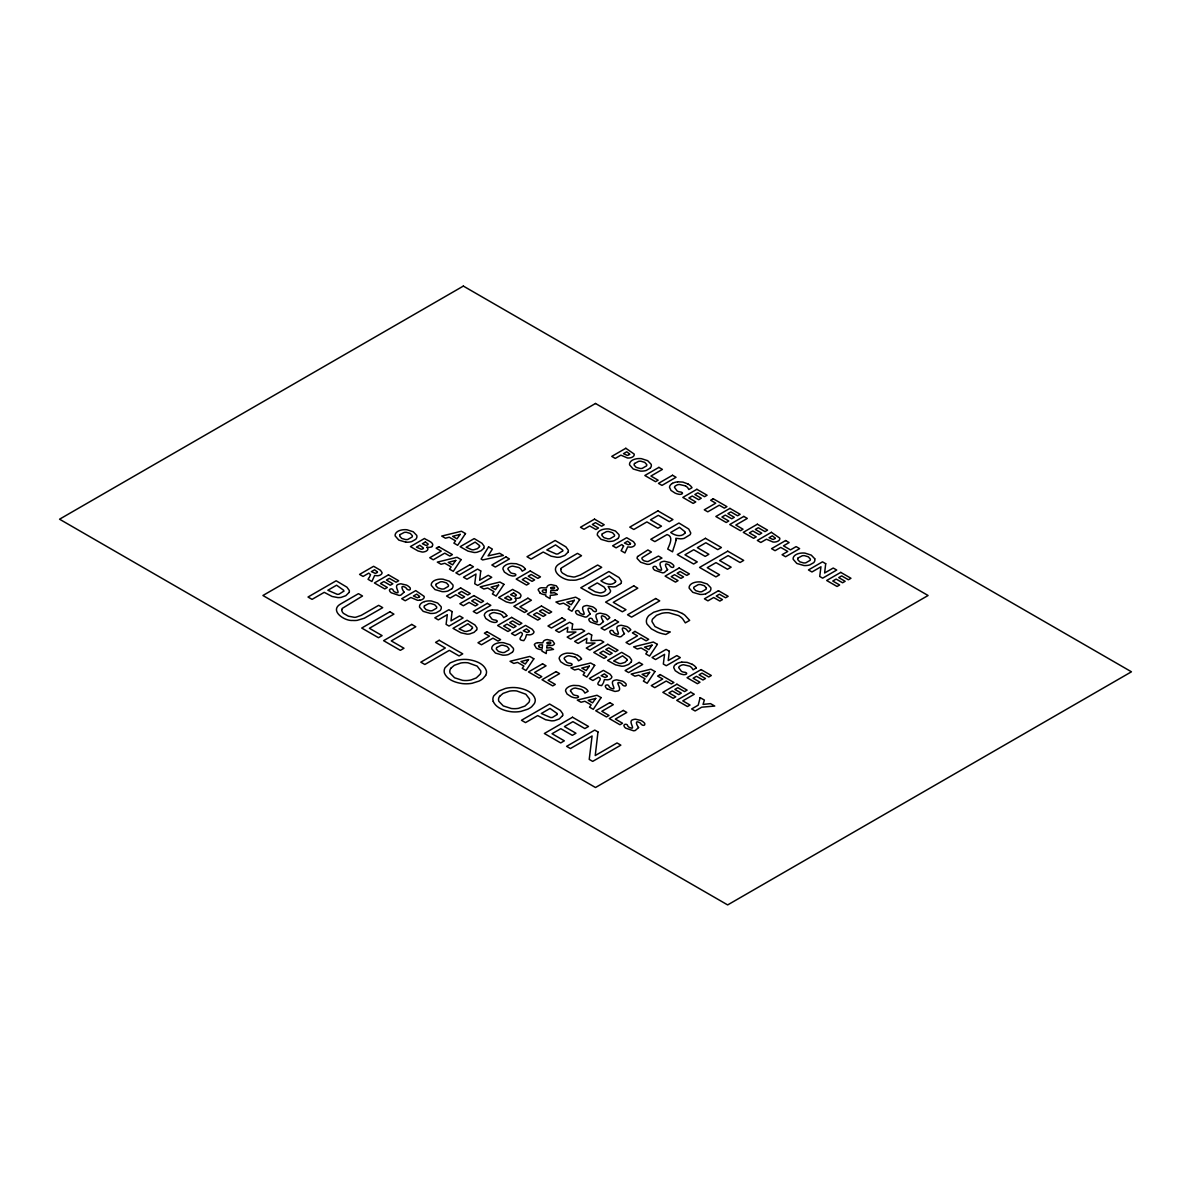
<?xml version="1.0" encoding="UTF-8"?>
<svg xmlns="http://www.w3.org/2000/svg" width="1191" height="1191" viewBox="0 0 1191 1191"><rect width="100%" height="100%" fill="white"/><g stroke="black" fill="none" stroke-linecap="round" stroke-linejoin="round"><path stroke-width="1.5" d="M542.233 647.904L542.5 644.867L539.895 644.852A2.025 1.161 0 0 0 539.285 645.06A2.427 1.399 0 0 0 539.463 647.13M525.529 637.929L526.526 634.624L529.385 634.877A4.645 2.68 0 0 0 531.469 634.461L531.781 634.327A5.732 3.305 0 0 0 532.749 633.791A5.464 3.156 0 0 0 533.97 631.706L532.332 629.354L525.544 625.409L511.475 633.523L514.988 635.547L520.69 632.257C526.66 634.535 514.155 639.716 523.802 640.639L524.918 638.882M603.405 682.89L604.403 679.585L607.261 679.838A4.645 2.68 0 0 0 609.345 679.406L609.658 679.287A5.747 3.32 0 0 0 610.626 678.751A5.479 3.156 0 0 0 611.846 676.667L610.209 674.314L603.42 670.369L589.351 678.483L592.865 680.508L598.567 677.217C604.522 679.495 592.016 684.676 601.678 685.599L602.795 683.842M369.493 577.069L370.535 574.672L368.778 573.124L363.076 576.429L359.563 574.404L373.617 566.291L380.42 570.236L382.058 572.573A5.464 3.156 0 0 1 380.852 574.672A5.732 3.305 0 0 1 379.869 575.208L379.557 575.327A4.645 2.68 0 0 1 377.473 575.744L374.614 575.491L371.89 581.521L368.034 579.288L369.21 577.471M431.976 546.535C435.757 542.605 425.768 539.955 424.472 538.481L410.419 546.595L418.026 550.942L422.135 552.029A5.032 2.903 0 0 0 423.847 551.909L425.261 551.537A6.402 3.692 0 0 0 426.348 551.031L427.152 550.45A4.868 2.814 0 0 0 427.867 548.813L426.974 547.22M520.184 597.45C523.966 593.52 513.976 590.885 512.681 589.396L498.627 597.525L506.22 601.872L510.344 602.944A5.032 2.903 0 0 0 512.056 602.84L513.47 602.452A6.402 3.692 0 0 0 514.557 601.946L515.346 601.381A4.853 2.799 0 0 0 516.06 599.743L515.167 598.15M676.652 663.655L674.94 664.98A9.602 5.553 0 0 0 673.749 667.689L675.237 670.712L679.212 673.317A13.994 8.084 0 0 0 681.639 674.225C686.195 675.907 689.678 672.468 683.143 672.037A10.362 5.985 0 0 1 681.371 671.277L678.676 667.6A5.583 3.216 0 0 1 679.51 666.275L681.326 665.233A5.464 3.156 0 0 1 683.589 664.757L689.678 666.171A12.223 7.057 0 0 1 692.15 668.315L693.088 669.804L696.214 667.987M525.38 569.358L522.239 571.174L521.33 569.67A12.238 7.057 0 0 0 518.859 567.526L512.755 566.127A5.464 3.156 0 0 0 510.477 566.603L508.676 567.645A5.583 3.216 0 0 0 507.828 568.956L510.537 572.633A10.347 5.97 0 0 0 512.309 573.392C518.844 573.839 515.361 577.263 510.805 575.581A13.994 8.084 0 0 1 508.363 574.687L504.389 572.082L502.915 569.06A9.602 5.538 0 0 1 504.091 566.35L505.818 565.025A9.662 5.568 0 0 1 511.013 563.462L516.254 563.73L521.524 565.71A14.322 8.263 0 0 1 525.484 569.343M506.785 615.792L503.644 617.593L502.721 616.104A12.223 7.057 0 0 0 500.265 613.961L494.161 612.561A5.464 3.156 0 0 0 491.883 613.037L490.082 614.08A5.583 3.216 0 0 0 489.233 615.39L491.928 619.067A10.347 5.97 0 0 0 493.699 619.826C500.235 620.273 496.766 623.697 492.211 622.015A13.994 8.084 0 0 1 489.769 621.121L485.794 618.501L484.32 615.479A9.602 5.553 0 0 1 485.496 612.769L487.223 611.445A9.602 5.553 0 0 1 492.3 609.971M424.577 601.589L423.773 601.872A9.26 5.345 0 0 0 421.718 602.944A9.975 5.761 0 0 0 419.574 607.202L423.207 611.355L430.338 613.425A10.123 5.851 0 0 0 436.144 612.814L440.089 610.551A10.228 5.91 0 0 0 441.102 606.636L437.633 603.018L431.365 601.008A10.213 5.895 0 0 0 424.577 601.589M705.757 593.803L709.702 591.54A10.228 5.91 0 0 0 710.729 587.625L707.246 584.007L700.978 581.997A10.213 5.895 0 0 0 694.189 582.578L693.385 582.861A9.26 5.345 0 0 0 691.331 583.932A9.975 5.761 0 0 0 689.187 588.19L692.82 592.344L699.951 594.413A10.123 5.851 0 0 0 705.757 593.803M537.692 642.664L542.724 642.902L543.438 641.309A5.27 3.052 0 0 1 544.555 640.371L545.404 639.969A4.66 2.695 0 0 1 547.339 639.582L552.49 640.758L554.485 643.542A4.228 2.442 0 0 1 553.845 644.584A4.57 2.635 0 0 1 553.22 645.031A4.228 2.442 0 0 1 552.118 645.462L546.997 645.596L546.714 647.978A13.533 7.816 0 0 0 550.51 647.621L553.532 649.378L550.212 649.973A13.503 7.801 0 0 1 546.505 650.182L546.237 653.591L541.965 651.12L542.054 649.884A11.627 6.714 0 0 1 536.307 648.112L534.312 644.718A4.704 2.724 0 0 1 535.221 643.616A5.121 2.963 0 0 1 536.233 643.066A4.704 2.724 0 0 1 537.632 642.693M677.634 481.804L682.875 482.087L688.145 484.052M492.419 609.896L497.644 610.164L502.915 612.144M681.862 662.107L687.088 662.375L692.358 664.34M405.952 542.188L398.821 540.104L395.174 535.95A9.975 5.761 0 0 1 397.332 531.692A9.26 5.345 0 0 1 399.387 530.62L400.191 530.352A10.213 5.895 0 0 1 406.98 529.772L413.247 531.781L416.731 535.399A10.243 5.91 0 0 1 415.719 539.315L411.758 541.563A10.138 5.851 0 0 1 405.952 542.188M539.404 647.175L539.553 647.234A6.119 3.528 0 0 0 542.233 647.874M682.309 613.469L676.92 611.087L669.044 609.584A19.741 11.404 0 0 0 661.035 609.971L653.665 612.263L649.021 615.434A20.604 11.895 0 0 0 646.624 619.439L646.415 620.556A19.562 11.3 0 0 0 647.026 624.069L651.358 628.848L657.224 632.019A27.691 15.989 0 0 0 662.702 633.806L665.843 634.461L670.265 631.915A29.299 16.912 0 0 1 662.985 630.456L655.02 626.555L651.998 621.598A13.726 7.92 0 0 1 652.549 619.112L656.554 615.33L661.705 613.335A14.53 8.382 0 0 1 668.94 612.784L678.557 615.583A23.15 13.369 0 0 1 682.622 618.754L685.331 622.878L689.663 620.377L684.855 615.181A25.636 14.798 0 0 0 682.309 613.469M577.784 655.363L572.514 653.383L567.273 653.115A9.647 5.568 0 0 0 562.078 654.663A10.079 5.821 0 0 0 560.351 655.988A9.617 5.553 0 0 0 559.175 658.697L560.648 661.72L564.623 664.34A13.994 8.084 0 0 0 567.065 665.233C571.62 666.915 575.104 663.491 568.569 663.045A10.362 5.985 0 0 1 566.797 662.285L564.087 658.608A5.583 3.216 0 0 1 564.936 657.298L566.737 656.256A5.464 3.156 0 0 1 569.015 655.779L575.104 657.194M685.465 485.883L679.376 484.469A5.464 3.156 0 0 0 677.098 484.945L675.297 485.988A5.583 3.216 0 0 0 674.448 487.313L677.143 490.975A10.362 5.985 0 0 0 678.915 491.749C685.45 492.181 681.981 495.605 677.426 493.937A13.964 8.054 0 0 1 674.984 493.029L671.009 490.424L669.536 487.402A9.617 5.553 0 0 1 670.712 484.692A10.079 5.821 0 0 1 672.439 483.367M540.148 593.118L538.124 589.753A4.719 2.724 0 0 1 539.032 588.652A5.136 2.963 0 0 1 540.029 588.101A4.719 2.724 0 0 1 541.443 587.729L546.535 587.937L547.25 586.344A5.255 3.037 0 0 1 548.366 585.391L549.215 585.004A4.66 2.695 0 0 1 551.15 584.602L556.301 585.793L558.281 588.577A4.228 2.442 0 0 1 557.656 589.605A4.556 2.635 0 0 1 557.031 590.066M607.112 688.83L614.884 691.435A5.196 2.992 0 0 0 616.67 691.152C624.739 690.75 612.755 679.838 620.794 683.158A8.858 5.121 0 0 1 621.836 683.887C622.819 686.254 626.972 687.177 626.153 684.096A15.587 8.992 0 0 0 622.476 681.148L616.849 679.867A4.913 2.844 0 0 0 614.63 680.284C608.035 681.475 618.978 691.763 610.655 688.026A8.456 4.883 0 0 1 609.301 686.894C608.943 683.515 603.569 684.855 605.757 687.46A11.702 6.759 0 0 0 607.112 688.83M493.238 701.454C496.26 708.183 504.299 710.744 511.058 711.727A19.607 11.314 0 0 0 520.839 711.414L527.687 709.24A21.632 12.491 0 0 0 531.767 706.65L534.342 703.583A19.428 11.21 0 0 0 535.146 699.087C532.898 691.629 524.114 688.785 517.162 687.758A19.785 11.419 0 0 0 505.535 688.413L498.91 691.003L493.803 695.827A19.8 11.434 0 0 0 493.238 701.454M814.733 558.743L811.25 555.125L804.982 553.115A10.213 5.895 0 0 0 798.193 553.696L797.389 553.979A9.26 5.345 0 0 0 795.335 555.051A9.975 5.761 0 0 0 793.191 559.308L796.824 563.462L803.955 565.531A10.138 5.851 0 0 0 809.761 564.921L813.706 562.658A10.228 5.91 0 0 0 814.733 558.743M706.323 587.907L704.328 585.704L700.487 584.543A5.36 3.097 0 0 0 698.209 584.662L693.936 587.118A5.345 3.082 0 0 0 693.743 588.443L695.752 590.647L699.564 591.808A5.36 3.097 0 0 0 701.841 591.689L706.114 589.217A5.36 3.097 0 0 0 706.323 587.907M502.855 612.189A14.322 8.263 0 0 1 506.89 615.777M520.288 597.51A4.541 2.62 0 0 1 515.212 598.09M557.075 590.036A4.228 2.442 0 0 1 555.929 590.498L550.808 590.632L550.51 593.014A13.518 7.801 0 0 0 554.321 592.656L557.343 594.413L554.023 595.009A13.429 7.756 0 0 1 550.302 595.217L550.034 598.626L545.776 596.155L545.85 594.919A11.597 6.699 0 0 1 540.119 593.133M685.48 485.883A12.223 7.057 0 0 1 687.922 488.027L688.86 489.516L692.001 487.715A14.322 8.263 0 0 0 688.07 484.097M672.349 483.427A9.617 5.553 0 0 1 677.515 481.893M419.813 600.204A5.776 3.335 0 0 1 417.431 600.264L410.865 597.495L405.223 600.755L401.709 598.731L415.763 590.617L424.115 596.363A5.776 3.335 0 0 1 423.192 598.865A5.672 3.275 0 0 1 422.135 599.535A6.059 3.499 0 0 1 419.708 600.249M432.065 546.58A4.541 2.62 0 0 1 427.003 547.175M575.134 657.179A12.223 7.057 0 0 1 577.575 659.323L578.513 660.826L581.64 659.01A14.307 8.263 0 0 0 577.724 655.407M692.299 664.384A14.292 8.248 0 0 1 696.318 667.972M676.562 663.729A9.602 5.553 0 0 1 681.743 662.181M623.578 546.103L621.092 550.718L624.947 552.937L627.672 546.922L630.53 547.175A4.615 2.665 0 0 0 632.287 546.863L632.927 546.624A5.761 3.335 0 0 0 633.523 546.327A5.464 3.156 0 0 0 635.116 544.004L633.463 541.652L626.689 537.707L612.621 545.82L616.119 547.845L621.836 544.555L623.578 546.103M676.131 540.133L674.151 546.743A70.403 40.643 0 0 0 673.51 548.5L672.543 551.835L667.719 549.051C669.297 544.987 674.106 536.56 667.064 534.565L654.842 541.622L650.792 539.285L678.944 523.028L688.711 529.012L690.72 532.883A9.617 5.553 0 0 1 690.051 534.744L684.125 538.362A9.379 5.419 0 0 1 680.478 538.838L675.818 538.287L676.131 540.133M341.817 609.643L341.817 610.268A11.24 6.491 0 0 0 343.544 613.425L348.397 616.179L354.352 617.31A7.072 4.079 0 0 0 355.93 617.206L361.29 615.33L378.664 605.326L382.713 607.663L364.312 618.218L357.226 620.347A13.086 7.548 0 0 1 352.67 620.451C344.378 621.27 328.716 610.417 340.983 603.777L358.476 593.669L362.526 596.006L342.264 608.393A6.521 3.767 0 0 0 341.906 609.137L341.817 609.643M560.797 569.343L560.812 569.968A11.27 6.506 0 0 0 562.524 573.124L567.378 575.878L573.347 577.01A7.072 4.079 0 0 0 574.925 576.906L580.285 575.03L597.659 565.025L601.708 567.348L583.307 577.918L576.221 580.047A13.086 7.548 0 0 1 571.665 580.151C563.373 580.97 547.696 570.117 559.964 563.477L577.471 553.368L581.521 555.706L561.244 568.092A6.536 3.767 0 0 0 560.901 568.836L560.797 569.343M605.683 589.53L605.653 589.902A5.106 2.948 0 0 1 605.147 590.944L604.447 591.555A6.893 3.975 0 0 1 603.137 592.269L601.589 592.731A5.285 3.052 0 0 1 599.743 592.88L595.232 591.808L588.428 588.012L597.272 582.905L604.105 587.074L605.683 589.53M546.312 589.902L546.044 592.924A6.119 3.528 0 0 1 543.349 592.284L543.215 592.21A2.427 1.399 0 0 1 543.051 590.066A2.01 1.161 0 0 1 543.706 589.887L546.312 589.902M597.971 731.944L595.247 755.541L617.042 742.946L620.853 745.149L592.686 761.391L589.232 759.396L592.076 736.008L570.4 748.529L566.603 746.34L594.756 730.083L597.971 731.944M452.089 611.593L451.002 620.883L459.592 615.926L463.091 617.935L449.037 626.064L446.089 624.352L447.325 614.675L438.318 619.871L434.819 617.846L448.873 609.732L452.089 611.593M480.747 570.965L479.645 580.255L488.25 575.298L491.749 577.322L477.695 585.436L474.747 583.739L475.983 574.047L466.976 579.243L463.478 577.218L477.531 569.104L480.747 570.965M669.327 651.254L668.225 660.558L676.83 655.586L680.329 657.611L666.275 665.724L663.327 664.027L664.563 654.335L655.556 659.546L652.058 657.521L666.111 649.393L669.327 651.254M825.705 563.7L824.619 572.99L833.224 568.033L836.722 570.042L822.653 578.171L819.721 576.459L820.956 566.782L811.949 571.978L808.436 569.953L822.505 561.839L825.705 563.7M572.648 624.024L571.948 629.637L581.67 629.235L584.721 630.992L570.668 639.105L567.154 637.081L575.938 632.019L567.199 632.064L567.824 627.329L559.041 632.391L555.542 630.381L569.596 622.268L572.648 624.024M591.719 635.041L591.034 640.654L600.755 640.252L603.807 642.009L589.753 650.122L586.24 648.098L595.024 643.036L586.285 643.08L586.895 638.346L578.126 643.408L574.613 641.383L588.667 633.27L591.719 635.041M570.474 690.884L573.184 694.561A10.362 5.985 0 0 0 574.955 695.321C580.955 695.663 578.766 698.968 573.898 697.628A14.128 8.158 0 0 1 571.01 696.601L567.05 693.996L565.561 690.974A9.602 5.553 0 0 1 566.737 688.264L568.464 686.939A9.647 5.568 0 0 1 573.66 685.391L578.9 685.659L584.171 687.624A14.277 8.248 0 0 1 588.131 691.256L584.9 693.088L583.977 691.599A12.252 7.072 0 0 0 581.506 689.455L575.402 688.041A5.464 3.156 0 0 0 573.124 688.517L571.323 689.559A5.568 3.216 0 0 0 570.474 690.884M404.106 592.195L400.816 595.113A5.196 2.992 0 0 1 399.03 595.396L391.258 592.776A11.716 6.774 0 0 1 389.889 591.421C387.715 588.816 393.09 587.461 393.447 590.84A8.486 4.898 0 0 0 394.802 591.972C403.109 595.723 392.181 585.436 398.777 584.245A4.913 2.844 0 0 1 400.995 583.828L406.593 585.123A15.557 8.977 0 0 1 410.285 588.071C411.148 591.123 406.95 590.23 405.982 587.848A8.843 5.106 0 0 0 404.94 587.118C399.997 584.528 402.275 589.768 404.106 592.195M638.584 727.567L635.294 730.485A5.196 2.992 0 0 1 633.508 730.768L625.737 728.163A11.731 6.774 0 0 1 624.367 726.793C622.178 724.188 627.568 722.848 627.925 726.227A8.471 4.898 0 0 0 629.28 727.359C637.587 731.095 626.66 720.808 633.255 719.617A4.913 2.844 0 0 1 635.473 719.2L641.071 720.495A15.543 8.977 0 0 1 644.763 723.443C645.626 726.495 641.428 725.602 640.46 723.22A8.843 5.106 0 0 0 639.418 722.505C634.416 719.87 636.753 725.14 638.584 727.567M667.6 569.64L664.31 572.558A5.196 2.992 0 0 1 662.524 572.841L654.752 570.236A11.716 6.759 0 0 1 653.383 568.866C651.194 566.261 656.569 564.921 656.941 568.301A8.471 4.898 0 0 0 658.295 569.432C666.603 573.169 655.66 562.881 662.27 561.705A4.928 2.844 0 0 1 664.474 561.274L670.071 562.569A15.587 8.992 0 0 1 673.764 565.517C674.642 568.569 670.444 567.675 669.476 565.293A8.843 5.106 0 0 0 668.434 564.579C663.476 561.973 665.769 567.214 667.6 569.64M590.185 613.886L586.895 616.804A5.196 2.992 0 0 1 585.109 617.087L577.337 614.467A11.687 6.744 0 0 1 575.982 613.097C573.809 610.507 579.168 609.152 579.526 612.531A8.471 4.883 0 0 0 580.895 613.663C589.203 617.414 578.26 607.112 584.855 605.936A4.913 2.844 0 0 1 587.074 605.504L592.671 606.815A15.587 9.007 0 0 1 596.363 609.747C597.242 612.799 593.029 611.921 592.061 609.539A8.858 5.121 0 0 0 591.019 608.809C586.017 606.189 588.369 611.445 590.185 613.886M603.465 621.553L600.19 624.471A5.196 2.992 0 0 1 598.388 624.754L590.632 622.134A11.687 6.744 0 0 1 589.262 620.764C587.089 618.174 592.448 616.834 592.82 620.198A8.471 4.898 0 0 0 594.175 621.33C602.482 625.081 591.54 614.794 598.15 613.603A4.913 2.844 0 0 1 600.368 613.186L605.951 614.482A16.064 9.275 0 0 1 609.837 617.667L607.499 619.782L605.356 617.206A8.828 5.106 0 0 0 604.313 616.476C599.326 613.886 601.634 619.097 603.465 621.553M624.456 633.657L621.166 636.59A5.196 2.992 0 0 1 619.365 636.872L611.608 634.252A11.687 6.744 0 0 1 610.239 632.883C608.065 630.277 613.425 628.937 613.797 632.317A8.486 4.898 0 0 0 615.151 633.448C623.459 637.185 612.516 626.898 619.126 625.722A4.913 2.844 0 0 1 621.345 625.29L626.942 626.585A16.064 9.275 0 0 1 630.813 629.786L628.491 631.885L626.332 629.324A8.828 5.106 0 0 0 625.29 628.595C620.288 625.96 622.625 631.23 624.456 633.657M700.144 697.643L698.209 705.161L691.643 708.958L695.142 710.982L701.722 707.186L714.749 706.055L710.521 703.628L703.032 704.402L704.387 700.085L700.144 697.643M479.541 546.55L477.531 548.634L473.556 549.81A5.121 2.963 0 0 1 471.74 549.721L466.217 547.25L475.12 542.099L479.511 545.538A5.047 2.918 0 0 1 479.541 546.55M472.425 628.193L470.415 630.277L466.44 631.453A5.121 2.963 0 0 1 464.624 631.364L459.101 628.893L468.003 623.742L472.395 627.181A5.047 2.918 0 0 1 472.425 628.193M627.002 660.276L624.992 662.36L621.032 663.536A5.121 2.963 0 0 1 619.216 663.447L613.678 660.975L622.58 655.824L626.987 659.263A5.047 2.918 0 0 1 627.002 660.276M343.663 591.257L339.003 594.19A5.285 3.052 0 0 1 337.202 594.309L327.867 590.245L336.577 585.213L343.633 590.23A5.047 2.918 0 0 1 343.663 591.257M562.658 550.957L557.998 553.889A5.27 3.037 0 0 1 556.197 554.009L546.848 549.944L555.557 544.912L562.628 549.929A5.047 2.918 0 0 1 562.658 550.957M557.12 714.496L552.475 717.429A5.285 3.052 0 0 1 550.674 717.548L541.324 713.483L550.034 708.451L557.09 713.469A5.047 2.918 0 0 1 557.12 714.496M551.105 587.625L551.061 587.744A6.729 3.886 0 0 0 550.957 588.786L553.234 588.875A1.95 1.131 0 0 0 553.979 588.637L554.113 588.577A1.653 0.953 0 0 0 554.351 587.401L554.247 587.312A2.531 1.459 0 0 0 553.696 586.999L551.105 587.625M547.294 642.589L547.25 642.708A6.67 3.856 0 0 0 547.145 643.75L549.438 643.84A1.95 1.131 0 0 0 550.182 643.616L550.316 643.542A1.667 0.953 0 0 0 550.54 642.381L550.316 642.202A2.531 1.459 0 0 0 549.9 641.964L547.294 642.589M349.127 592.389L345.822 595.694L341.147 597.376A9.528 5.508 0 0 1 337.916 597.599L332.095 596.468L324.235 592.344L312.057 599.371L308.007 597.033L336.16 580.776L346.938 587.193L349.305 590.498A9.766 5.642 0 0 1 349.127 592.389M568.122 552.088L564.817 555.393L560.142 557.075A9.528 5.508 0 0 1 556.912 557.299L551.091 556.167L543.23 552.029L531.037 559.07L527.003 556.733L555.155 540.476L565.933 546.892L568.301 550.197A9.766 5.642 0 0 1 568.122 552.088M562.584 715.627L559.279 718.947L554.604 720.615A9.543 5.508 0 0 1 551.388 720.838L545.552 719.721L537.692 715.583L525.514 722.609L521.464 720.272L549.617 704.015L560.395 710.432L562.762 713.751A9.766 5.642 0 0 1 562.584 715.627M637.617 556.51L637.349 557.001A7.086 4.094 0 0 0 637.14 558.475L640.698 562.241L647.041 564.311A6.938 4.005 0 0 0 649.616 564.221L661.973 558.088L658.459 556.063L648.246 561.423A3.99 2.308 0 0 1 646.862 561.497L644.316 560.901A7.072 4.079 0 0 1 643.229 560.306L641.994 558.847A4.064 2.352 0 0 1 642.232 557.582L651.403 551.984L647.904 549.959L637.617 556.51M685.048 532.972C681.505 537.558 674.582 535.503 670.697 532.466L679.525 527.36L685.212 531.96A4.719 2.724 0 0 1 685.048 532.972M488.563 546.892L481.119 559.041L482.653 559.934L503.391 555.453L499.61 553.279L488.072 555.869L492.374 549.096L488.563 546.892M450.913 668.211L450.406 669.014A14.456 8.352 0 0 0 450.124 673.168L454.56 677.783L462.584 680.374A14.471 8.352 0 0 0 471.174 679.912L476.281 677.932L480.226 674.166A14.337 8.277 0 0 0 480.747 670.846L477.144 666.097L468.048 662.821A14.381 8.307 0 0 0 460.857 662.985L454.352 665.278L450.913 668.211M499.639 696.348L499.133 697.152A14.456 8.352 0 0 0 498.835 701.305L503.287 705.921L511.311 708.496A14.441 8.337 0 0 0 518.502 708.332L524.993 706.055L528.953 702.303A14.322 8.277 0 0 0 529.474 698.983L525.856 694.234L516.76 690.959A14.381 8.307 0 0 0 509.584 691.122L503.078 693.4L499.639 696.348M485.63 675.446L483.04 678.528A21.617 12.476 0 0 1 478.961 681.118L472.112 683.277A19.607 11.314 0 0 1 462.346 683.604C455.572 682.622 447.533 680.061 444.526 673.332A19.8 11.434 0 0 1 445.077 667.704L450.183 662.866L456.808 660.29A19.785 11.419 0 0 1 468.435 659.62C475.403 660.663 484.171 663.491 486.419 670.965A19.428 11.21 0 0 1 485.63 675.446M400.146 534.565L399.938 534.893A5.345 3.082 0 0 0 399.729 536.203L401.739 538.421L405.565 539.568A5.36 3.097 0 0 0 407.843 539.449L412.116 536.992A5.36 3.097 0 0 0 412.309 535.667L410.314 533.464L406.488 532.303A5.345 3.082 0 0 0 404.211 532.422L400.146 534.565M436.293 584.022L436.085 584.349A5.36 3.097 0 0 0 435.876 585.659L437.901 587.878L441.712 589.024A5.36 3.097 0 0 0 443.99 588.905L448.263 586.434A5.36 3.097 0 0 0 448.471 585.123L446.476 582.92L442.635 581.759A5.36 3.097 0 0 0 440.357 581.878L436.293 584.022M424.517 605.817L424.324 606.13A5.36 3.097 0 0 0 424.115 607.455L426.125 609.658L429.951 610.819A5.36 3.097 0 0 0 432.229 610.7L436.487 608.229A5.36 3.097 0 0 0 436.695 606.919L434.7 604.715L430.859 603.554A5.345 3.082 0 0 0 428.596 603.673L424.517 605.817M496.781 647.532L496.573 647.844A5.36 3.097 0 0 0 496.379 649.169L498.389 651.388L502.2 652.534A5.36 3.097 0 0 0 504.478 652.415L508.751 649.944A5.36 3.097 0 0 0 508.959 648.633L506.964 646.43L503.123 645.269A5.345 3.082 0 0 0 500.845 645.388L496.781 647.532M634.565 463.478L634.356 463.805A5.36 3.097 0 0 0 634.148 465.115L636.158 467.334L639.984 468.48A5.36 3.097 0 0 0 642.262 468.361L646.534 465.889A5.36 3.097 0 0 0 646.743 464.579L644.748 462.376L640.907 461.215A5.36 3.097 0 0 0 638.629 461.334L634.565 463.478M602.348 533.806L602.14 534.119A5.345 3.082 0 0 0 601.931 535.444L603.956 537.647L607.767 538.808A5.36 3.097 0 0 0 610.045 538.689L614.318 536.218A5.36 3.097 0 0 0 614.526 534.908L612.531 532.705L608.69 531.543A5.36 3.097 0 0 0 606.413 531.662L602.348 533.806M798.149 557.924L797.94 558.237A5.36 3.097 0 0 0 797.732 559.562L799.742 561.78L803.568 562.926A5.36 3.097 0 0 0 805.845 562.807L810.118 560.336A5.36 3.097 0 0 0 810.327 559.026L808.332 556.822L804.491 555.661A5.36 3.097 0 0 0 802.213 555.78L798.149 557.924M483.695 548.366L481.119 550.733L476.936 552.267A8.263 4.779 0 0 1 474.122 552.49L468.033 551.12L460.128 546.714L474.182 538.6L482.057 543.304L484.067 546.163A8.933 5.151 0 0 1 483.695 548.366M476.564 629.994L474.003 632.376L469.82 633.91A8.263 4.764 0 0 1 467.006 634.133L460.917 632.763L453.012 628.357L467.066 620.243L474.941 624.947L476.936 627.806A8.918 5.151 0 0 1 476.564 629.994M631.156 662.092L628.58 664.459L624.412 665.992A8.263 4.779 0 0 1 621.583 666.216L615.509 664.846L607.604 660.439L621.657 652.326L629.533 657.03L631.528 659.888A8.918 5.151 0 0 1 631.156 662.092M461.111 559.621L453.295 571.338L449.513 569.164L451.151 566.886L444.853 563.269L441.027 564.266L437.32 562.122L457.046 557.284L461.111 559.621M503.972 584.379L496.156 596.096L492.389 593.922L494.012 591.644L487.729 588.012L483.888 589.009L480.181 586.865L499.907 582.027L503.972 584.379M533.836 658.787L526.02 670.503L522.254 668.33L523.891 666.052L517.594 662.419L513.768 663.432L510.046 661.288L529.772 656.435L533.836 658.787M579.719 599.52L571.903 611.236L568.122 609.063L569.76 606.785L563.477 603.167L559.636 604.165L555.929 602.021L575.655 597.182L579.719 599.52M601.083 697.613L593.282 709.33L589.5 707.156L591.138 704.878L584.841 701.246L581.014 702.243L577.293 700.1L597.019 695.261L601.083 697.613M657.372 644.361L649.571 656.077L645.79 653.904L647.428 651.626L641.145 648.008L637.304 649.006L633.597 646.862L653.323 642.009L657.372 644.361M654.961 671.545L647.16 683.277L643.378 681.088L645.016 678.825L638.733 675.193L634.892 676.19L631.185 674.046L650.896 669.208L654.961 671.545M465.502 533.583L457.686 545.299L453.905 543.126L455.543 540.848L449.26 537.215L445.419 538.213L441.712 536.069L461.438 531.231L465.502 533.583M594.711 665.337L586.895 677.054L583.114 674.88L584.751 672.617L578.454 668.985L574.628 669.982L570.906 667.838L590.647 663L594.711 665.337M615.479 581.908C611.608 586.359 604.864 583.724 600.904 580.806L609.316 575.953L615.717 581A4.451 2.576 0 0 1 615.479 581.908M574.375 600.309L571.174 604.775L566.856 602.289L574.375 600.309M460.158 534.372L456.957 538.838L452.64 536.337L460.158 534.372M455.766 560.425L452.565 564.876L448.248 562.39L455.766 560.425M498.627 585.168L495.441 589.634L491.109 587.133L498.627 585.168M528.506 659.576L525.305 664.042L520.973 661.541L528.506 659.576M589.366 666.141L586.166 670.593L581.833 668.106L589.366 666.141M595.753 698.402L592.552 702.869L588.22 700.368L595.753 698.402M652.043 645.15L648.842 649.616L644.51 647.115L652.043 645.15M649.631 672.349L646.43 676.801L642.098 674.314L649.631 672.349M419.5 596.751L417.862 597.644A1.682 0.968 0 0 1 417.192 597.688L413.441 596.006L416.701 594.13L419.604 596.349A1.578 0.908 0 0 1 419.5 596.751M775.118 538.466L773.465 539.359A1.682 0.968 0 0 1 772.795 539.389L769.058 537.722L772.304 535.831L775.222 538.064A1.578 0.908 0 0 1 775.118 538.466M629.548 454.411L627.895 455.319A1.682 0.968 0 0 1 627.225 455.349L623.474 453.667L626.734 451.791L629.652 454.009A1.578 0.908 0 0 1 629.548 454.411M630.367 543.84L628.878 544.659A1.876 1.087 0 0 1 628.178 544.704L624.412 543.066L627.612 541.22L630.471 543.334A1.772 1.027 0 0 1 630.367 543.84M529.221 631.543L527.732 632.361A1.861 1.072 0 0 1 527.032 632.406L523.281 630.768L526.467 628.922L529.34 631.036A1.772 1.027 0 0 1 529.221 631.543M607.097 676.503L605.609 677.322A1.861 1.072 0 0 1 604.909 677.366L601.142 675.729L604.343 673.883L607.216 675.997A1.772 1.027 0 0 1 607.097 676.503M377.309 572.424L375.82 573.228A1.861 1.072 0 0 1 375.12 573.288L371.369 571.635L374.555 569.789L377.428 571.918A1.772 1.027 0 0 1 377.309 572.424M620.69 583.59L615.717 586.567A7.429 4.288 0 0 1 613.216 586.94L608.169 586.434L610.581 590.766A9.439 5.449 0 0 1 609.762 592.79L607.589 594.592A9.796 5.657 0 0 1 601.44 596.229L593.044 594.651L580.761 587.773L608.914 571.516L619.037 577.546L621.434 581.357A9.349 5.389 0 0 1 620.69 583.59M451.851 588.771L447.905 591.019A10.138 5.851 0 0 1 442.099 591.644L434.968 589.56L431.321 585.406A9.975 5.761 0 0 1 433.479 581.148A9.275 5.345 0 0 1 435.534 580.077L436.338 579.794A10.213 5.895 0 0 1 443.126 579.228L449.394 581.238L452.878 584.855A10.228 5.91 0 0 1 451.865 588.771M650.122 468.212L646.177 470.475A10.138 5.851 0 0 1 640.371 471.085L633.24 469.016L629.592 464.862A10.019 5.791 0 0 1 631.185 461.051L631.751 460.604A9.26 5.345 0 0 1 633.806 459.532L634.609 459.25A10.213 5.895 0 0 1 641.398 458.669L647.666 460.679L651.149 464.296A10.243 5.91 0 0 1 650.137 468.227M617.906 538.54L613.961 540.803A10.123 5.851 0 0 1 608.154 541.414L601.023 539.344L597.376 535.191A10.019 5.776 0 0 1 598.969 531.365L599.535 530.933A9.26 5.345 0 0 1 601.589 529.861L602.393 529.578A10.228 5.895 0 0 1 609.182 528.998L615.449 531.007L618.933 534.625A10.228 5.91 0 0 1 617.906 538.54M512.353 652.266L508.393 654.529A10.138 5.851 0 0 1 502.602 655.139L495.456 653.07L491.823 648.916A9.975 5.761 0 0 1 493.967 644.659A9.26 5.345 0 0 1 496.037 643.587L496.826 643.304A10.213 5.895 0 0 1 503.629 642.723L509.882 644.748L513.366 648.351A10.228 5.91 0 0 1 512.353 652.281M423.147 548.545L421.912 549.155A1.712 0.983 0 0 1 421.182 549.23L416.493 547.131L419.813 545.21L423.43 548.024A1.891 1.087 0 0 1 423.147 548.545M511.356 599.475L510.105 600.085A1.712 0.983 0 0 1 509.391 600.145L504.701 598.046L508.021 596.14L511.639 598.954A1.891 1.087 0 0 1 511.356 599.475M463.344 286.078L59.55 519.202L727.656 904.922L1131.45 671.798L463.344 286.078M595.5 403.481L262.913 595.5L595.5 787.519L928.087 595.5L595.5 403.481M425.41 541.979L422.388 543.721L425.649 545.27A2.04 1.176 0 0 0 428.12 543.989L425.41 541.979M388.46 574.851L374.406 582.965L384.767 588.95L387.343 587.461L380.48 583.501L383.859 581.55L390.276 585.243L392.851 583.769L386.435 580.062L389.383 578.364L396.112 582.235L398.672 580.746L388.46 574.851M438.705 546.699L436.129 548.173L441.221 551.12L429.743 557.745L433.256 559.77L444.734 553.145L449.826 556.078L452.401 554.589L438.705 546.699M625.811 448.278L611.757 456.391L615.256 458.416L620.898 455.156L627.404 457.954A5.642 3.26 0 0 0 629.741 457.91L630.277 457.82A6.104 3.528 0 0 0 632.57 456.987A5.776 3.335 0 0 0 634.148 454.039L625.811 448.278M469.939 564.728L455.885 572.841L459.384 574.866L473.437 566.752L469.939 564.728M389.874 611.787L361.722 628.044L378.485 637.721L382.117 635.622L369.404 628.282L393.923 614.124L389.874 611.787M658.891 467.378L644.837 475.507L655.556 481.685L658.132 480.196L650.926 476.043L662.404 469.403L658.891 467.378M505.907 556.912L491.853 565.025L495.352 567.05L509.42 558.936L505.907 556.912M460.619 587.922L446.565 596.051L450.064 598.076L455.84 594.741L462.019 598.314L464.609 596.825L458.416 593.252L461.557 591.436L467.735 595.009L470.311 593.52L460.619 587.922M411.744 624.426L383.591 640.669L400.355 650.346L403.987 648.246L391.273 640.907L415.793 626.749L411.744 624.426M594.517 519.142L580.464 527.256L583.962 529.28L589.739 525.946L595.917 529.519L598.492 528.03L592.314 524.457L595.44 522.655L601.634 526.228L604.209 524.74L594.517 519.142M672.528 475.254L658.474 483.367L661.973 485.392L676.041 477.278L672.528 475.254M473.914 595.604L459.845 603.718L463.359 605.743L469.12 602.408L475.313 605.981L477.889 604.492L471.696 600.919L474.837 599.103L481.015 602.676L483.591 601.187L473.914 595.604M530.248 570.965L516.194 579.079L526.556 585.064L529.132 583.575L522.268 579.615L525.648 577.665L532.064 581.357L534.64 579.883L528.223 576.176L531.186 574.479L537.9 578.35L540.476 576.861L530.248 570.965M487.313 603.346L473.259 611.459L476.757 613.484L490.826 605.356L487.313 603.346M513.604 592.91L510.597 594.651L513.842 596.2A2.04 1.176 0 0 0 516.328 594.904L513.604 592.91M657.908 510.879L629.756 527.137L633.806 529.474L646.892 521.911L657.864 528.253L661.496 526.154L650.524 519.812L658.325 515.316L669.297 521.658L672.945 519.559L657.908 510.879M696.869 489.307L682.815 497.421L693.177 503.406L695.767 501.932L688.889 497.957L692.284 496.007L698.685 499.714L701.261 498.225L694.859 494.518L697.807 492.821L704.521 496.707L707.097 495.218L696.869 489.307M439.211 640.282L435.578 642.381L445.33 648.008L420.81 662.166L424.845 664.489L449.364 650.346L459.116 655.958L462.748 653.859L439.211 640.282M527.896 598.195L513.842 606.308L524.561 612.502L527.151 611.013L519.931 606.844L531.409 600.219L527.896 598.195M713.23 498.761L710.655 500.235L715.746 503.183L704.268 509.808L707.767 511.832L719.245 505.207L724.351 508.14L726.927 506.651L713.23 498.761M486.94 631.706L484.365 633.195L489.456 636.128L477.963 642.753L481.477 644.778L492.955 638.153L498.046 641.086L500.622 639.612L486.94 631.706M511.654 617.385L497.6 625.513L507.962 631.498L510.537 630.009L503.674 626.049L507.053 624.099L513.47 627.791L516.045 626.302L509.629 622.61L512.592 620.898L519.306 624.784L521.881 623.295L511.654 617.385M541.458 606.011L527.405 614.124L537.766 620.124L540.342 618.635L533.479 614.66L536.858 612.71L543.275 616.417L545.85 614.928L539.434 611.221L542.381 609.524L549.111 613.41L551.686 611.921L541.458 606.011M729.919 508.393L715.851 516.507L726.227 522.492L728.803 521.003L721.94 517.043L725.319 515.093L731.736 518.785L734.311 517.296L727.895 513.604L730.842 511.892L737.571 515.777L740.147 514.289L729.919 508.393M562.018 617.891L547.964 626.004L551.463 628.029L565.531 619.915L562.018 617.891M705.444 538.317L677.277 554.574L693.624 564.013L697.256 561.914L684.959 554.812L693.713 549.751L705.221 556.405L708.868 554.306L697.345 547.666L705.846 542.754L717.771 549.632L721.404 547.532L705.444 538.317M743.794 516.403L729.741 524.516L740.46 530.71L743.035 529.221L735.83 525.052L747.308 518.427L743.794 516.403M633.746 585.853L605.594 602.11L622.357 611.787L625.99 609.688L613.276 602.348L637.795 588.19L633.746 585.853M679.153 568.003L665.099 576.116L675.476 582.116L678.051 580.627L671.188 576.652L674.568 574.702L680.969 578.409L683.545 576.92L677.143 573.213L680.091 571.516L686.805 575.402L689.381 573.913L679.153 568.003M757.357 524.219L743.288 532.347L753.665 538.332L756.24 536.843L749.377 532.883L752.757 530.933L759.173 534.625L761.749 533.136L755.332 529.444L758.28 527.732L765.009 531.618L767.585 530.129L757.357 524.219M727.716 551.18L699.564 567.437L715.91 576.876L719.543 574.777L707.246 567.675L715.999 562.628L727.507 569.268L731.14 567.169L719.632 560.529L728.133 555.616L740.058 562.509L743.69 560.41L727.716 551.18M615.122 619.96L601.068 628.074L604.566 630.099L618.62 621.985L615.122 619.96M542.545 663.819L528.491 671.932L539.21 678.111L541.786 676.637L534.58 672.468L546.059 665.843L542.545 663.819M655.69 598.522L627.538 614.779L631.587 617.117L659.74 600.86L655.69 598.522M771.381 532.317L757.327 540.446L760.826 542.471L766.483 539.21L772.974 542.009A5.657 3.26 0 0 0 775.311 541.965L775.862 541.875A6.089 3.513 0 0 0 778.14 541.042A5.776 3.335 0 0 0 779.718 538.079L771.381 532.317M556.063 671.62L542.009 679.733L552.728 685.912L555.304 684.423L548.083 680.269L559.562 673.63L556.063 671.62M785.613 540.55L771.56 548.664L775.058 550.689L780.745 547.398L787.757 551.448L782.07 554.723L785.569 556.748L799.637 548.634L796.124 546.609L790.482 549.87L783.47 545.835L789.127 542.56L785.613 540.55M607.797 644.316L593.743 652.43L604.105 658.415L606.681 656.926L599.817 652.966L603.197 651.015L609.613 654.722L612.189 653.234L605.772 649.527L608.72 647.83L615.449 651.7L618.025 650.226L607.797 644.316M634.982 631.424L632.406 632.912L637.498 635.86L626.019 642.485L629.518 644.51L641.011 637.885L646.103 640.818L648.678 639.329L634.982 631.424M718.471 590.706L704.417 598.82L707.916 600.845L713.692 597.51L719.87 601.083L722.461 599.594L716.267 596.021L719.409 594.22L725.587 597.793L728.163 596.304L718.471 590.706M639.18 662.434L625.111 670.548L628.61 672.573L642.678 664.459L639.18 662.434M572.514 717.235L544.361 733.492L560.708 742.931L564.34 740.832L552.043 733.73L560.797 728.684L572.32 735.338L575.953 733.239L564.43 726.584L572.931 721.672L584.855 728.564L588.503 726.465L572.514 717.235M609.792 702.63L595.738 710.759L606.457 716.937L609.033 715.449L601.827 711.295L613.305 704.655L609.792 702.63M660.216 674.582L657.64 676.071L662.732 679.004L651.254 685.629L654.752 687.654L666.231 681.029L671.322 683.962L673.898 682.488L660.216 674.582M840.757 572.38L826.688 580.493L837.065 586.478L839.64 584.989L832.777 581.029L836.156 579.079L842.573 582.786L845.148 581.297L838.732 577.59L841.68 575.893L848.394 579.764L850.97 578.275L840.757 572.38M623.31 710.432L609.256 718.545L619.96 724.738L622.551 723.25L615.33 719.096L626.808 712.456L623.31 710.432M701.097 669.595L687.043 677.709L697.405 683.694L699.98 682.22L693.117 678.245L696.497 676.294L702.913 680.001L705.489 678.513L699.072 674.806L702.02 673.109L708.749 676.994L711.325 675.505L701.097 669.595M676.905 684.215L662.836 692.328L673.213 698.313L675.788 696.824L668.925 692.864L672.305 690.914L678.721 694.606L681.297 693.117L674.88 689.425L677.828 687.713L684.557 691.599L687.118 690.11L676.905 684.215M690.78 692.224L676.726 700.338L687.445 706.531L690.021 705.042L682.8 700.874L694.279 694.249L690.78 692.224"/></g></svg>
